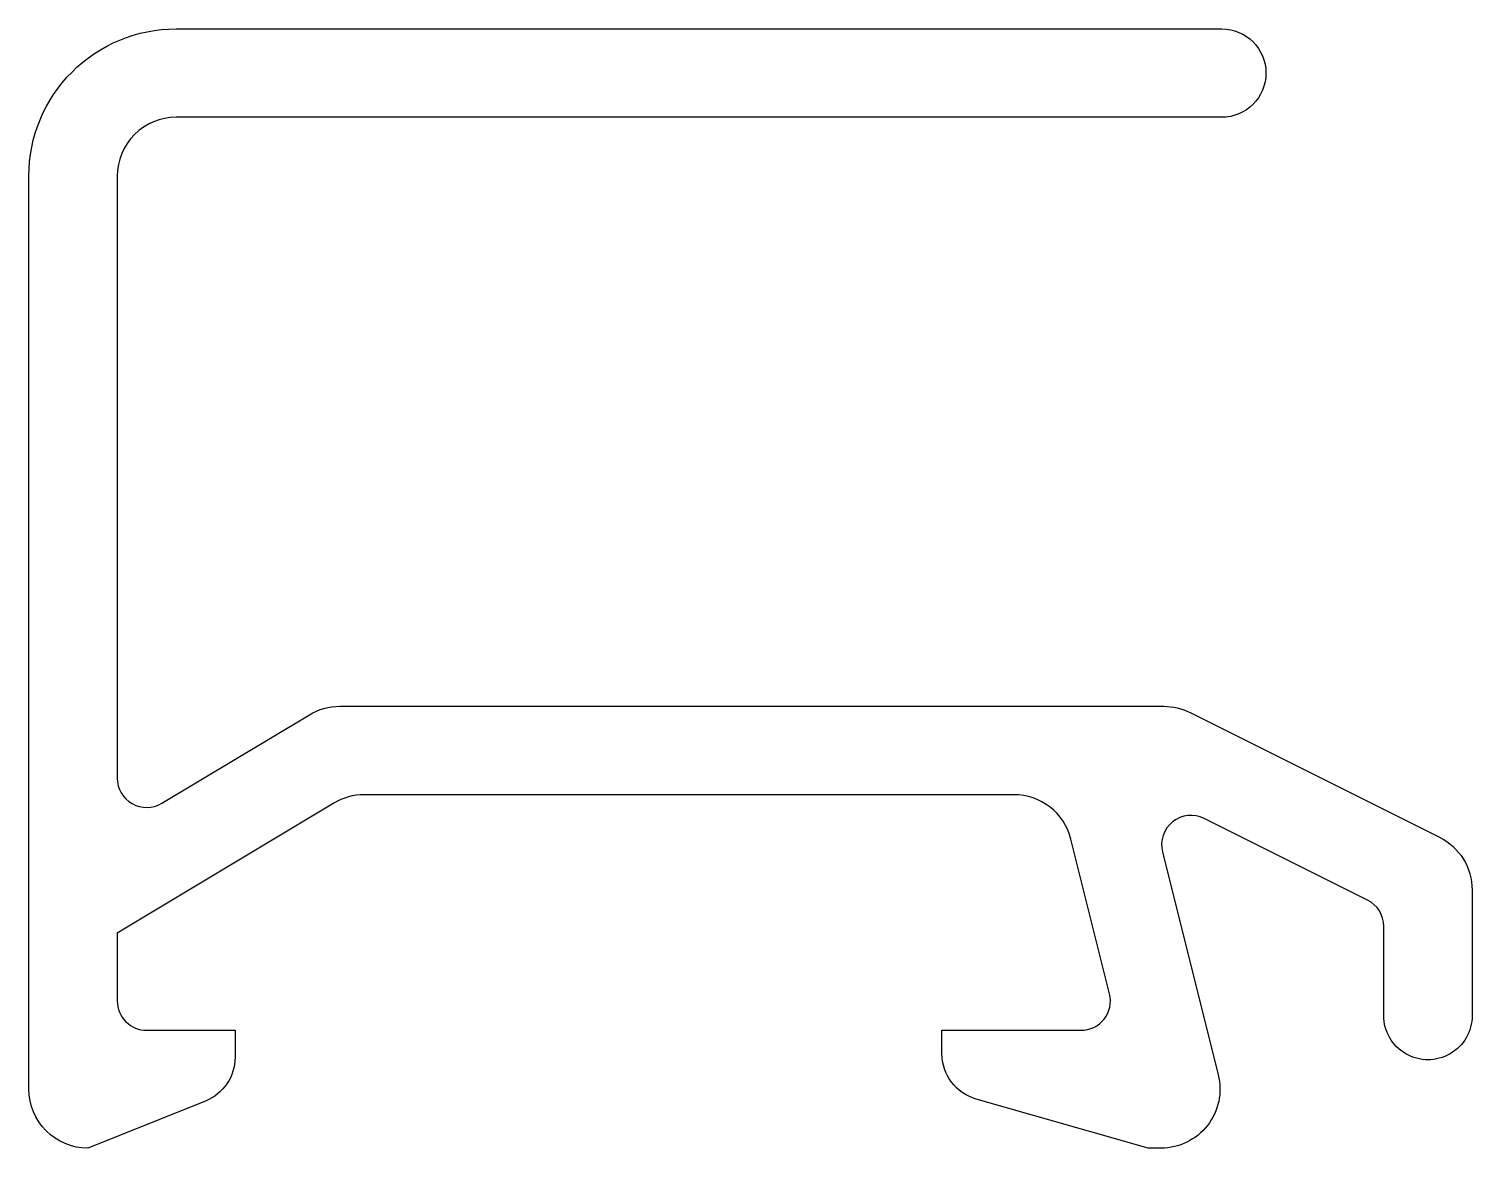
# Model space of a CAD drawing. Extents: x 377.2 to 401.7, y 214.7 to 233.7.
import ezdxf

# ---------------------------------------------------------------- set-up
doc = ezdxf.new("R2010")
doc.units = 0
doc.layers.get('0').update_dxf_attribs({"linetype": 'CONTINUOUS'})

msp = doc.modelspace()

# ---------------------------------------------------------------- linework, layer by layer
msp.add_lwpolyline([(378.679, 221.016, 0.582971), (379.436, 220.588), (381.941, 222.091, -0.135933), (382.456, 222.233), (396.443, 222.233, -0.116434), (396.89, 222.128), (401.126, 220.01, -0.284079), (401.679, 219.115), (401.679, 216.983, -1.000005), (400.179, 216.983), (400.179, 218.497, 0.284079), (399.902, 218.944), (397.13, 220.33, 0.640765), (396.422, 219.762), (397.368, 215.976, -0.487928), (396.398, 214.733), (396.179, 214.733), (393.259, 215.567, -0.33486), (392.679, 216.337), (392.679, 216.733), (395.038, 216.733, 0.487928), (395.524, 217.354), (394.868, 219.976, 0.344151), (393.898, 220.733), (382.871, 220.733, 0.135933), (382.357, 220.591), (378.679, 218.384), (378.679, 217.233, 0.414214), (379.179, 216.733), (380.679, 216.733), (380.679, 216.275, -0.306678), (380.176, 215.532), (378.179, 214.733, -0.414214), (377.179, 215.733), (377.179, 231.233, -0.414214), (379.679, 233.733), (397.429, 233.733, -0.999995), (397.429, 232.233), (379.679, 232.233, 0.414214), (378.679, 231.233)], format="xyb", close=True)

doc.saveas('drawing.dxf')
